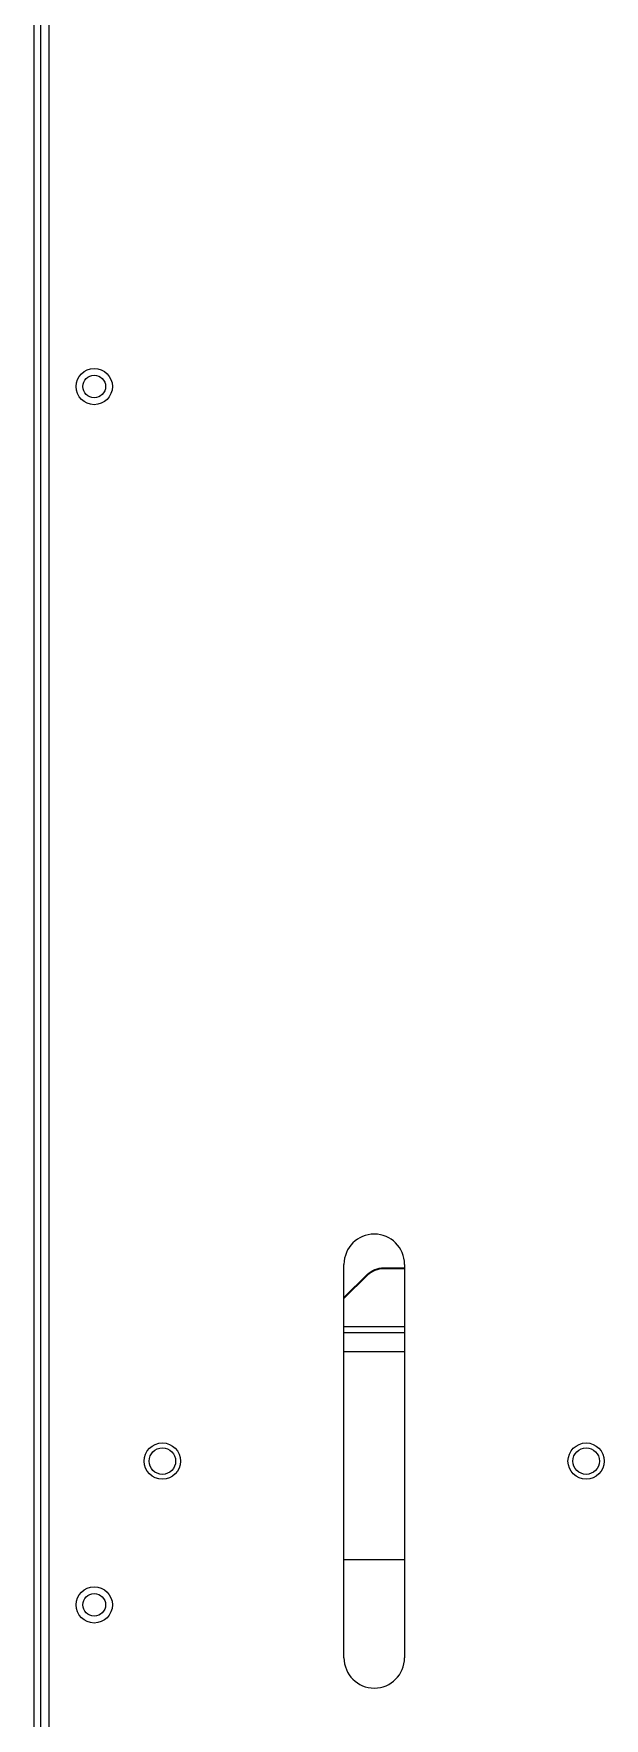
# Model space of a CAD drawing. Header units: millimetres. Extents: x 333 to 5627, y 435 to 3897.
# Drawn here: x 3178.1 to 3253.5, y 3256.3 to 3478.9 of the extents above; entities that cross this region are included whole.
import ezdxf

# ---------------------------------------------------------------- set-up
doc = ezdxf.new("R2010")
doc.units = ezdxf.units.MM
doc.header["$LTSCALE"] = 330
doc.layers.get('0').update_dxf_attribs({"linetype": 'CONTINUOUS'})

msp = doc.modelspace()

# ---------------------------------------------------------------- linework, layer by layer
at = {"color": 7, "linetype": 'Continuous'}
for p, q in [((3178.09, 3799.19), (3178.09, 3132.87)), ((3180.09, 3796.94), (3180.09, 3132.89)), ((3219.09, 3264.29), (3219.09, 3316.29)), ((3219.09, 3311.91), (3222.21, 3314.98)), ((3222.21, 3314.84), (3219.09, 3311.77)), ((3222.21, 3314.98), (3222.21, 3314.84)), ((3224.33, 3315.84), (3224.33, 3315.71)), ((3224.33, 3315.84), (3227.09, 3315.84)), ((3227.09, 3315.71), (3224.33, 3315.71)), ((3227.09, 3316.29), (3227.09, 3264.29)), ((3227.09, 3308.03), (3219.09, 3308.03)), ((3219.09, 3307.29), (3227.09, 3307.29)), ((3219.09, 3304.79), (3227.09, 3304.79)), ((3219.09, 3277.29), (3227.09, 3277.29))]:
    msp.add_line(p, q, dxfattribs=at)
at = {"color": 9, "linetype": 'Continuous'}
msp.add_line((3178.99, 3799.19), (3178.99, 3131.99), dxfattribs=at)
at = {"color": 7, "linetype": 'Continuous'}
for centre, radius in [((3186.09, 3432.29), 2.4), ((3186.09, 3432.29), 1.5), ((3195.09, 3290.29), 2.4), ((3251.09, 3290.29), 2.4), ((3195.09, 3290.29), 1.75), ((3251.09, 3290.29), 1.75), ((3186.09, 3271.29), 2.4), ((3186.09, 3271.29), 1.5)]:
    msp.add_circle(centre, radius, dxfattribs=at)
for centre, start, end in [((3223.09, 3316.29), 0, 180), ((3223.09, 3264.29), 180, 360)]:
    msp.add_arc(centre, 4, start, end, dxfattribs=at)
for points, knots in [([(3222.21, 3314.98), (3222.49, 3315.25), (3223.16, 3315.69), (3223.94, 3315.84), (3224.33, 3315.84)], [0, 0, 0, 0, 0.498975, 1, 1, 1, 1]), ([(3224.33, 3315.71), (3223.94, 3315.71), (3223.16, 3315.55), (3222.49, 3315.11), (3222.21, 3314.84)], [0, 0, 0, 0, 0.501025, 1, 1, 1, 1])]:
    msp.add_open_spline(points, degree=3, knots=knots, dxfattribs=at)

doc.saveas('drawing.dxf')
